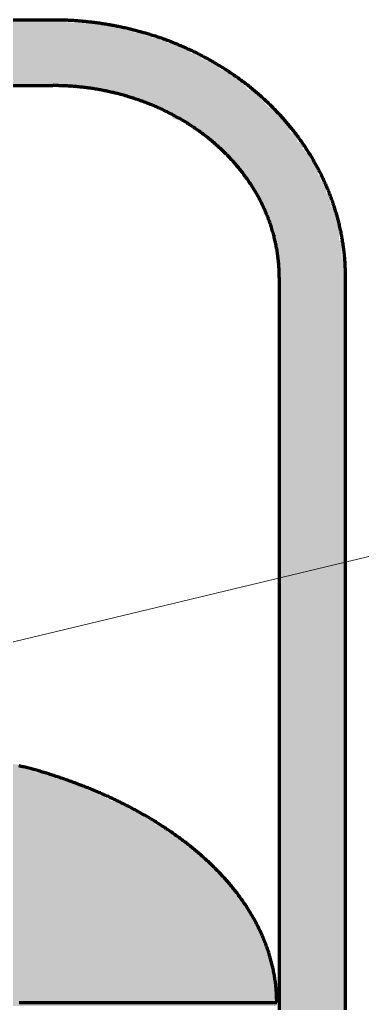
# Model space of a CAD drawing. Header units: millimetres. Extents: x 0 to 2382, y 0 to 420.
# Drawn here: x 2184.09 to 2197.3, y 307.11 to 345 of the extents above; entities that cross this region are included whole.
import ezdxf

# ---------------------------------------------------------------- set-up
doc = ezdxf.new("R2010")
doc.units = ezdxf.units.MM
for name, color, linetype, lineweight in [('01-VISIBLE', 7, 'CONTINUOUS', 70), ('08-FINA', 5, 'CONTINUOUS', 18), ('13-GRAFICA', 30, 'CONTINUOUS', 18)]:
    doc.layers.add(name, color=color, linetype=linetype, lineweight=lineweight)

msp = doc.modelspace()

# ---------------------------------------------------------------- hatches: boundary and pattern name
at = {"layer": '13-GRAFICA', "true_color": 0xb21820}
h = msp.add_hatch(color=7, dxfattribs=at)
h.dxf.hatch_style = 1
h.paths.add_polyline_path([(2159.4, 293.9), (2159.4, 335.8), (2159.5, 335.8), (2159.5, 336.5), (2159.6, 336.5), (2159.6, 337.3), (2159.7, 337.3), (2159.7, 337.6), (2159.8, 337.6), (2159.9, 338.1), (2160, 338.1), (2160, 338.3), (2160.1, 338.3), (2160.1, 338.6), (2160.2, 338.6), (2160.2, 338.8), (2160.3, 338.8), (2160.3, 339), (2160.4, 339), (2160.5, 339.5), (2160.6, 339.5), (2160.7, 339.8), (2161, 340), (2161, 340.2), (2161.2, 340.3), (2161.2, 340.5), (2161.5, 340.7), (2161.5, 340.9), (2161.7, 341), (2161.7, 341.2), (2161.8, 341.2), (2162.1, 341.6), (2162.3, 341.6), (2162.9, 342.3), (2163.1, 342.3), (2163.6, 342.9), (2164.2, 343.1), (2164.3, 343.3), (2164.5, 343.3), (2164.5, 343.4), (2164.7, 343.4), (2164.7, 343.5), (2165.3, 343.7), (2165.4, 343.9), (2165.6, 343.9), (2165.6, 344), (2165.8, 344), (2165.8, 344.1), (2166.2, 344.1), (2166.2, 344.2), (2166.5, 344.2), (2166.5, 344.3), (2166.8, 344.3), (2166.8, 344.4), (2167.1, 344.4), (2167.1, 344.5), (2167.5, 344.5), (2167.5, 344.6), (2167.8, 344.6), (2167.8, 344.7), (2168.1, 344.7), (2168.1, 344.8), (2169.1, 344.8), (2169.1, 344.9), (2170.1, 344.9), (2170.1, 345), (2185.9, 345), (2185.9, 344.9), (2187.9, 344.8), (2187.9, 344.7), (2188.2, 344.7), (2188.2, 344.6), (2188.5, 344.6), (2188.5, 344.5), (2188.9, 344.5), (2188.9, 344.4), (2189.2, 344.4), (2189.2, 344.3), (2189.5, 344.3), (2189.5, 344.2), (2189.8, 344.2), (2189.8, 344.1), (2190.2, 344.1), (2190.2, 344), (2190.6, 343.9), (2190.7, 343.7), (2190.9, 343.7), (2190.9, 343.6), (2191.1, 343.6), (2191.1, 343.5), (2191.7, 343.3), (2191.8, 343.1), (2192.4, 342.9), (2192.9, 342.3), (2193.1, 342.3), (2193.7, 341.6), (2193.9, 341.6), (2193.9, 341.5), (2194.3, 341.2), (2194.3, 341), (2194.5, 340.9), (2194.5, 340.7), (2194.8, 340.5), (2194.8, 340.3), (2195, 340.2), (2195, 340), (2195.1, 340), (2195.1, 339.9), (2195.3, 339.8), (2195.3, 339.6), (2195.5, 339.5), (2195.6, 339), (2195.7, 339), (2195.7, 338.8), (2195.8, 338.8), (2195.8, 338.6), (2195.9, 338.6), (2195.9, 338.3), (2196, 338.3), (2196.1, 337.8), (2196.2, 337.8), (2196.3, 337.3), (2196.4, 337.3), (2196.4, 336.5), (2196.5, 336.5), (2196.5, 335.8), (2196.6, 335.8), (2196.6, 293.9), (2196.4, 293.9), (2196.3, 293.7), (2196.1, 293.7), (2196, 293.5), (2195.8, 293.5), (2195.7, 293.3), (2195.5, 293.3), (2195.4, 293.1), (2195.2, 293.1), (2195.1, 292.9), (2194.9, 292.9), (2194.8, 292.7), (2194.6, 292.7), (2194.6, 292.6), (2194.4, 292.5), (2194.4, 286.5), (2194, 286.5), (2194, 293.1), (2194.1, 293.1), (2194.1, 335.5), (2194, 335.5), (2193.9, 336.8), (2193.8, 336.8), (2193.8, 337), (2193.7, 337), (2193.7, 337.3), (2193.6, 337.3), (2193.6, 337.5), (2193.5, 337.5), (2193.5, 337.8), (2193.4, 337.8), (2193.2, 338.4), (2193, 338.5), (2193, 338.7), (2192.9, 338.7), (2192.9, 338.8), (2192.7, 338.9), (2192.7, 339.1), (2192.4, 339.3), (2192.4, 339.5), (2192.3, 339.5), (2191.8, 340.1), (2191.6, 340.1), (2191.1, 340.7), (2190.9, 340.7), (2190.8, 340.9), (2190.6, 340.9), (2190.6, 341), (2190, 341.2), (2189.9, 341.4), (2189.7, 341.4), (2189.7, 341.5), (2189.5, 341.5), (2189.5, 341.6), (2189.3, 341.6), (2189.3, 341.7), (2189.1, 341.7), (2189.1, 341.8), (2188.7, 341.8), (2188.7, 341.9), (2188.4, 341.9), (2188.4, 342), (2188.1, 342), (2188.1, 342.1), (2187.7, 342.1), (2187.7, 342.2), (2187.4, 342.2), (2187.4, 342.3), (2185.5, 342.4), (2185.5, 342.5), (2170.5, 342.5), (2170.5, 342.4), (2168.6, 342.3), (2168.6, 342.2), (2167.9, 342.1), (2167.9, 342), (2167.6, 342), (2167.6, 341.9), (2167.3, 341.9), (2167.3, 341.8), (2166.9, 341.8), (2166.9, 341.7), (2166.7, 341.7), (2166.7, 341.6), (2166.1, 341.4), (2166, 341.2), (2165.8, 341.2), (2165.8, 341.1), (2165.2, 340.9), (2165.2, 340.8), (2164.9, 340.7), (2164.4, 340.1), (2164.2, 340.1), (2164.2, 340), (2163.6, 339.5), (2163.6, 339.3), (2163.3, 339.1), (2163.3, 338.9), (2163, 338.7), (2163, 338.5), (2162.8, 338.4), (2162.8, 338.2), (2162.7, 338.2), (2162.7, 338), (2162.6, 338), (2162.6, 337.8), (2162.5, 337.8), (2162.5, 337.5), (2162.4, 337.5), (2162.4, 337.3), (2162.3, 337.3), (2162.3, 337), (2162.2, 337), (2162.2, 336.8), (2162.1, 336.8), (2162, 335.5), (2161.9, 335.5), (2161.9, 293.1), (2162, 293.1), (2162, 286.5), (2161.6, 286.5), (2161.6, 292.5), (2161.5, 292.5), (2161.4, 292.7), (2161.2, 292.7), (2161.1, 292.9), (2160.9, 292.9), (2160.8, 293.1), (2160.6, 293.1), (2160.5, 293.3), (2160.3, 293.3), (2160.2, 293.5), (2160, 293.5), (2159.9, 293.7), (2159.7, 293.7), (2159.6, 293.9)])
h = msp.add_hatch(color=7, dxfattribs=at)
h.dxf.hatch_style = 1
h.paths.add_polyline_path([(2162.1, 307.5), (2162.2, 307.5), (2162.2, 307.8), (2162.3, 307.8), (2162.3, 308), (2162.4, 308), (2162.4, 308.3), (2162.5, 308.3), (2162.5, 308.5), (2162.6, 308.5), (2162.6, 308.8), (2162.7, 308.8), (2162.7, 309.1), (2162.8, 309.1), (2162.8, 309.3), (2162.9, 309.3), (2162.9, 309.6), (2163, 309.6), (2163.1, 310), (2163.3, 310.1), (2163.3, 310.3), (2163.5, 310.4), (2163.5, 310.6), (2163.7, 310.7), (2163.7, 310.9), (2163.9, 311), (2163.9, 311.2), (2164.1, 311.3), (2164.1, 311.5), (2164.3, 311.6), (2164.3, 311.8), (2164.5, 311.9), (2164.5, 312.1), (2164.8, 312.2), (2165, 312.5), (2165.2, 312.5), (2165.5, 312.9), (2165.7, 312.9), (2166, 313.3), (2166.2, 313.3), (2166.4, 313.6), (2166.6, 313.6), (2166.9, 314), (2167.1, 314), (2167.4, 314.4), (2167.6, 314.4), (2167.6, 314.5), (2167.8, 314.5), (2167.8, 314.6), (2168.1, 314.6), (2168.1, 314.7), (2168.3, 314.7), (2168.3, 314.8), (2168.6, 314.8), (2168.6, 314.9), (2168.8, 314.9), (2168.8, 315), (2169.1, 315), (2169.1, 315.1), (2169.3, 315.1), (2169.3, 315.2), (2169.6, 315.2), (2169.6, 315.3), (2169.8, 315.3), (2169.8, 315.4), (2170.1, 315.4), (2170.1, 315.5), (2170.3, 315.5), (2170.3, 315.6), (2170.6, 315.6), (2170.6, 315.7), (2171.1, 315.8), (2171.1, 315.9), (2171.3, 315.9), (2171.3, 316), (2171.6, 316), (2171.6, 316.1), (2171.8, 316.1), (2171.8, 316.2), (2172.5, 316.3), (2172.5, 316.4), (2173, 316.4), (2173, 316.5), (2174.1, 316.5), (2174.1, 316.6), (2175.2, 316.6), (2175.2, 316.5), (2177.7, 316.5), (2177.7, 316.6), (2181.6, 316.5), (2181.6, 316.6), (2182.4, 316.6), (2182.4, 316.5), (2182.5, 316.5), (2182.5, 316.6), (2182.7, 316.6), (2182.7, 316.5), (2183.1, 316.5), (2183.1, 316.4), (2184.1, 316.3), (2184.1, 316.2), (2184.4, 316.2), (2184.4, 316.1), (2184.7, 316.1), (2184.7, 316), (2185.1, 316), (2185.1, 315.9), (2185.4, 315.9), (2185.4, 315.8), (2186.3, 315.6), (2186.3, 315.5), (2186.5, 315.5), (2186.5, 315.4), (2186.8, 315.4), (2186.8, 315.3), (2187, 315.3), (2187, 315.2), (2187.2, 315.2), (2187.2, 315.1), (2187.4, 315.1), (2187.4, 315), (2187.6, 315), (2187.6, 314.9), (2187.9, 314.9), (2187.9, 314.8), (2188.1, 314.8), (2188.1, 314.7), (2188.3, 314.7), (2188.3, 314.6), (2188.9, 314.4), (2189, 314.2), (2189.2, 314.2), (2189.3, 314), (2189.7, 313.9), (2189.8, 313.7), (2190, 313.7), (2190.1, 313.5), (2190.3, 313.5), (2190.5, 313.2), (2190.7, 313.2), (2191.5, 312.3), (2191.7, 312.3), (2191.7, 312.2), (2192, 312), (2192, 311.8), (2192.4, 311.5), (2192.4, 311.3), (2192.7, 311.1), (2192.7, 310.9), (2192.9, 310.8), (2193, 310.4), (2193.2, 310.3), (2193.2, 310.1), (2193.3, 310.1), (2193.3, 309.9), (2193.4, 309.9), (2193.4, 309.7), (2193.5, 309.7), (2193.5, 309.4), (2193.6, 309.4), (2193.8, 308.5), (2193.9, 308.5), (2194, 307), (2162, 307), (2162, 307.3), (2162.1, 307.3)])

# ---------------------------------------------------------------- linework, layer by layer
at = {"layer": '01-VISIBLE'}
for p, q in [((2170.63, 345), (2185.37, 345)), ((2170.63, 342.46), (2185.37, 342.46)), ((2194.1, 335.07), (2194.1, 330.462)), ((2196.64, 335.07), (2196.64, 330.462)), ((2194.1, 325.462), (2194.1, 294)), ((2196.64, 325.462), (2196.64, 294))]:
    msp.add_line(p, q, dxfattribs=at)
for points in [[(2185.37, 345), (2185.42, 345), (2185.47, 345), (2185.52, 344.999), (2185.57, 344.998), (2185.62, 344.998), (2185.67, 344.996), (2185.72, 344.995), (2185.77, 344.994), (2185.82, 344.992), (2185.87, 344.99), (2185.92, 344.988), (2185.97, 344.986), (2186.02, 344.983), (2186.07, 344.981), (2186.12, 344.978), (2186.17, 344.975), (2186.22, 344.972), (2186.27, 344.968), (2186.32, 344.965), (2186.37, 344.961), (2186.42, 344.957), (2186.47, 344.953), (2186.52, 344.948), (2186.57, 344.944), (2186.619, 344.939), (2186.669, 344.934), (2186.719, 344.929), (2186.769, 344.923), (2186.819, 344.918), (2186.868, 344.912), (2186.918, 344.906), (2186.968, 344.9), (2187.017, 344.894), (2187.067, 344.887), (2187.117, 344.88), (2187.166, 344.873), (2187.216, 344.866), (2187.265, 344.859), (2187.315, 344.851), (2187.364, 344.844), (2187.414, 344.836), (2187.463, 344.828), (2187.512, 344.819), (2187.562, 344.811), (2187.611, 344.802), (2187.66, 344.793), (2187.709, 344.784), (2187.759, 344.775), (2187.808, 344.765), (2187.857, 344.756), (2187.906, 344.746), (2187.955, 344.736), (2188.004, 344.726), (2188.053, 344.715), (2188.102, 344.704), (2188.151, 344.694), (2188.2, 344.683), (2188.248, 344.671), (2188.297, 344.66), (2188.346, 344.648), (2188.394, 344.636), (2188.443, 344.624), (2188.492, 344.612), (2188.54, 344.6), (2188.589, 344.587), (2188.637, 344.574), (2188.685, 344.561), (2188.734, 344.548), (2188.782, 344.535), (2188.83, 344.521), (2188.878, 344.508), (2188.926, 344.494), (2188.974, 344.479), (2189.022, 344.465), (2189.07, 344.451), (2189.118, 344.436), (2189.166, 344.421), (2189.213, 344.406), (2189.261, 344.391), (2189.309, 344.375), (2189.356, 344.359), (2189.404, 344.343), (2189.451, 344.327), (2189.498, 344.311), (2189.546, 344.295), (2189.593, 344.278), (2189.64, 344.261), (2189.687, 344.244), (2189.734, 344.227), (2189.781, 344.209), (2189.828, 344.192), (2189.875, 344.174), (2189.921, 344.156), (2189.968, 344.138), (2190.015, 344.119), (2190.061, 344.101), (2190.107, 344.082), (2190.154, 344.063), (2190.2, 344.044), (2190.246, 344.024), (2190.292, 344.005), (2190.338, 343.985), (2190.384, 343.965), (2190.43, 343.945), (2190.476, 343.924), (2190.521, 343.904), (2190.567, 343.883), (2190.612, 343.862), (2190.658, 343.841), (2190.703, 343.82), (2190.748, 343.798), (2190.793, 343.777), (2190.838, 343.755), (2190.883, 343.733), (2190.928, 343.711), (2190.973, 343.688), (2191.018, 343.665), (2191.062, 343.643), (2191.107, 343.62), (2191.151, 343.596), (2191.195, 343.573), (2191.239, 343.549), (2191.283, 343.526), (2191.327, 343.502), (2191.371, 343.478), (2191.415, 343.453), (2191.459, 343.429), (2191.502, 343.404), (2191.546, 343.379), (2191.589, 343.354), (2191.632, 343.329), (2191.675, 343.303), (2191.718, 343.278), (2191.761, 343.252), (2191.804, 343.226), (2191.846, 343.199), (2191.889, 343.173), (2191.931, 343.146), (2191.974, 343.12), (2192.016, 343.093), (2192.058, 343.066), (2192.1, 343.038), (2192.142, 343.011), (2192.183, 342.983), (2192.225, 342.955), (2192.266, 342.927), (2192.308, 342.899), (2192.349, 342.87), (2192.39, 342.842), (2192.431, 342.813), (2192.472, 342.784), (2192.512, 342.755), (2192.553, 342.725), (2192.593, 342.696), (2192.633, 342.666), (2192.674, 342.636), (2192.714, 342.606), (2192.753, 342.576), (2192.793, 342.545), (2192.833, 342.514), (2192.872, 342.484), (2192.911, 342.453), (2192.951, 342.421), (2192.99, 342.39), (2193.028, 342.359), (2193.067, 342.327), (2193.106, 342.295), (2193.144, 342.263), (2193.182, 342.231), (2193.221, 342.198), (2193.259, 342.166), (2193.296, 342.133), (2193.334, 342.1), (2193.372, 342.067), (2193.409, 342.033), (2193.446, 342), (2193.483, 341.966), (2193.52, 341.932), (2193.557, 341.898), (2193.593, 341.864), (2193.63, 341.83), (2193.666, 341.795), (2193.702, 341.76), (2193.738, 341.726), (2193.774, 341.69), (2193.809, 341.655), (2193.845, 341.62), (2193.88, 341.584), (2193.915, 341.549), (2193.95, 341.513), (2193.985, 341.477), (2194.019, 341.44), (2194.053, 341.404), (2194.088, 341.367), (2194.122, 341.331), (2194.155, 341.294), (2194.189, 341.257), (2194.223, 341.219), (2194.256, 341.182), (2194.289, 341.144), (2194.322, 341.107), (2194.355, 341.069), (2194.387, 341.031), (2194.419, 340.993), (2194.452, 340.954), (2194.484, 340.916), (2194.515, 340.877), (2194.547, 340.838), (2194.578, 340.799), (2194.61, 340.76), (2194.641, 340.721), (2194.671, 340.681), (2194.702, 340.642), (2194.732, 340.602), (2194.763, 340.562), (2194.793, 340.522), (2194.822, 340.482), (2194.852, 340.441), (2194.881, 340.401), (2194.91, 340.36), (2194.939, 340.319), (2194.968, 340.278), (2194.997, 340.237), (2195.025, 340.196), (2195.053, 340.155), (2195.081, 340.113), (2195.109, 340.071), (2195.136, 340.029), (2195.164, 339.988), (2195.191, 339.945), (2195.218, 339.903), (2195.244, 339.861), (2195.271, 339.818), (2195.297, 339.776), (2195.323, 339.733), (2195.348, 339.69), (2195.374, 339.647), (2195.399, 339.604), (2195.424, 339.56), (2195.449, 339.517), (2195.474, 339.473), (2195.498, 339.429), (2195.522, 339.386), (2195.546, 339.342), (2195.57, 339.297), (2195.593, 339.253), (2195.616, 339.209), (2195.639, 339.164), (2195.662, 339.12), (2195.685, 339.075), (2195.707, 339.03), (2195.729, 338.985), (2195.751, 338.94), (2195.772, 338.895), (2195.793, 338.85), (2195.814, 338.804), (2195.835, 338.759), (2195.856, 338.713), (2195.876, 338.667), (2195.896, 338.621), (2195.916, 338.575), (2195.935, 338.529), (2195.955, 338.483), (2195.974, 338.437), (2195.993, 338.39), (2196.011, 338.344), (2196.029, 338.297), (2196.047, 338.251), (2196.065, 338.204), (2196.083, 338.157), (2196.1, 338.11), (2196.117, 338.063), (2196.134, 338.016), (2196.15, 337.968), (2196.166, 337.921), (2196.182, 337.874), (2196.198, 337.826), (2196.214, 337.779), (2196.229, 337.731), (2196.244, 337.683), (2196.258, 337.635), (2196.273, 337.587), (2196.287, 337.539), (2196.301, 337.491), (2196.314, 337.443), (2196.327, 337.395), (2196.34, 337.346), (2196.353, 337.298), (2196.366, 337.249), (2196.378, 337.201), (2196.39, 337.152), (2196.402, 337.104), (2196.413, 337.055), (2196.424, 337.006), (2196.435, 336.957), (2196.446, 336.908), (2196.456, 336.859), (2196.466, 336.81), (2196.476, 336.761), (2196.485, 336.712), (2196.494, 336.663), (2196.503, 336.614), (2196.512, 336.564), (2196.52, 336.515), (2196.528, 336.465), (2196.536, 336.416), (2196.544, 336.367), (2196.551, 336.317), (2196.558, 336.267), (2196.565, 336.218), (2196.571, 336.168), (2196.577, 336.118), (2196.583, 336.069), (2196.589, 336.019), (2196.594, 335.969), (2196.599, 335.919), (2196.603, 335.87), (2196.608, 335.82), (2196.612, 335.77), (2196.616, 335.72), (2196.619, 335.67), (2196.623, 335.62), (2196.626, 335.57), (2196.628, 335.52), (2196.631, 335.47), (2196.633, 335.42), (2196.635, 335.37), (2196.636, 335.32), (2196.638, 335.27), (2196.639, 335.22), (2196.639, 335.17), (2196.64, 335.12), (2196.64, 335.07)], [(2194.1, 335.07), (2194.1, 335.12), (2194.099, 335.17), (2194.098, 335.22), (2194.097, 335.27), (2194.095, 335.32), (2194.093, 335.37), (2194.09, 335.42), (2194.087, 335.47), (2194.084, 335.52), (2194.08, 335.57), (2194.076, 335.62), (2194.071, 335.67), (2194.066, 335.72), (2194.061, 335.77), (2194.055, 335.82), (2194.049, 335.869), (2194.042, 335.919), (2194.035, 335.969), (2194.027, 336.018), (2194.02, 336.068), (2194.012, 336.117), (2194.003, 336.167), (2193.994, 336.216), (2193.985, 336.265), (2193.975, 336.314), (2193.965, 336.363), (2193.954, 336.412), (2193.943, 336.461), (2193.932, 336.51), (2193.92, 336.559), (2193.908, 336.608), (2193.896, 336.656), (2193.883, 336.705), (2193.87, 336.753), (2193.856, 336.801), (2193.842, 336.849), (2193.828, 336.897), (2193.813, 336.945), (2193.798, 336.993), (2193.783, 337.041), (2193.767, 337.088), (2193.751, 337.136), (2193.734, 337.183), (2193.717, 337.23), (2193.7, 337.277), (2193.682, 337.324), (2193.664, 337.371), (2193.646, 337.418), (2193.627, 337.464), (2193.608, 337.51), (2193.589, 337.557), (2193.569, 337.603), (2193.549, 337.649), (2193.529, 337.694), (2193.508, 337.74), (2193.487, 337.786), (2193.466, 337.831), (2193.444, 337.876), (2193.422, 337.921), (2193.399, 337.966), (2193.377, 338.01), (2193.353, 338.055), (2193.33, 338.099), (2193.306, 338.143), (2193.282, 338.187), (2193.258, 338.231), (2193.233, 338.275), (2193.208, 338.318), (2193.183, 338.362), (2193.157, 338.405), (2193.132, 338.448), (2193.105, 338.49), (2193.079, 338.533), (2193.052, 338.575), (2193.025, 338.617), (2192.998, 338.659), (2192.97, 338.701), (2192.942, 338.743), (2192.914, 338.784), (2192.885, 338.825), (2192.856, 338.866), (2192.827, 338.907), (2192.798, 338.948), (2192.768, 338.988), (2192.738, 339.028), (2192.708, 339.068), (2192.677, 339.108), (2192.647, 339.147), (2192.615, 339.187), (2192.584, 339.226), (2192.553, 339.265), (2192.521, 339.304), (2192.489, 339.342), (2192.456, 339.38), (2192.424, 339.418), (2192.391, 339.456), (2192.358, 339.494), (2192.325, 339.531), (2192.291, 339.569), (2192.257, 339.606), (2192.223, 339.642), (2192.189, 339.679), (2192.154, 339.715), (2192.12, 339.751), (2192.085, 339.787), (2192.049, 339.823), (2192.014, 339.858), (2191.978, 339.894), (2191.942, 339.929), (2191.906, 339.963), (2191.87, 339.998), (2191.834, 340.032), (2191.797, 340.066), (2191.76, 340.1), (2191.723, 340.134), (2191.685, 340.167), (2191.648, 340.2), (2191.61, 340.233), (2191.572, 340.266), (2191.534, 340.298), (2191.495, 340.331), (2191.457, 340.363), (2191.418, 340.394), (2191.379, 340.426), (2191.34, 340.457), (2191.301, 340.488), (2191.261, 340.519), (2191.221, 340.55), (2191.181, 340.58), (2191.141, 340.61), (2191.101, 340.64), (2191.061, 340.67), (2191.02, 340.699), (2190.979, 340.728), (2190.938, 340.757), (2190.897, 340.786), (2190.856, 340.814), (2190.815, 340.842), (2190.773, 340.87), (2190.731, 340.898), (2190.689, 340.926), (2190.647, 340.953), (2190.605, 340.98), (2190.563, 341.007), (2190.52, 341.033), (2190.478, 341.059), (2190.435, 341.085), (2190.392, 341.111), (2190.349, 341.137), (2190.305, 341.162), (2190.262, 341.187), (2190.218, 341.212), (2190.175, 341.237), (2190.131, 341.261), (2190.087, 341.285), (2190.043, 341.309), (2189.999, 341.332), (2189.954, 341.356), (2189.91, 341.379), (2189.865, 341.402), (2189.821, 341.424), (2189.776, 341.447), (2189.731, 341.469), (2189.686, 341.491), (2189.641, 341.513), (2189.595, 341.534), (2189.55, 341.555), (2189.504, 341.576), (2189.459, 341.597), (2189.413, 341.617), (2189.367, 341.637), (2189.321, 341.657), (2189.275, 341.677), (2189.229, 341.697), (2189.182, 341.716), (2189.136, 341.735), (2189.09, 341.753), (2189.043, 341.772), (2188.996, 341.79), (2188.95, 341.808), (2188.903, 341.826), (2188.856, 341.843), (2188.809, 341.861), (2188.762, 341.878), (2188.714, 341.894), (2188.667, 341.911), (2188.62, 341.927), (2188.572, 341.943), (2188.525, 341.959), (2188.477, 341.975), (2188.429, 341.99), (2188.381, 342.005), (2188.333, 342.02), (2188.286, 342.034), (2188.238, 342.049), (2188.189, 342.063), (2188.141, 342.077), (2188.093, 342.09), (2188.045, 342.103), (2187.996, 342.117), (2187.948, 342.129), (2187.899, 342.142), (2187.851, 342.154), (2187.802, 342.166), (2187.753, 342.178), (2187.705, 342.19), (2187.656, 342.201), (2187.607, 342.212), (2187.558, 342.223), (2187.509, 342.234), (2187.46, 342.244), (2187.411, 342.255), (2187.362, 342.264), (2187.313, 342.274), (2187.263, 342.283), (2187.214, 342.293), (2187.165, 342.302), (2187.116, 342.31), (2187.066, 342.319), (2187.017, 342.327), (2186.967, 342.335), (2186.918, 342.343), (2186.868, 342.35), (2186.819, 342.357), (2186.769, 342.364), (2186.719, 342.371), (2186.67, 342.377), (2186.62, 342.384), (2186.57, 342.39), (2186.52, 342.395), (2186.47, 342.401), (2186.421, 342.406), (2186.371, 342.411), (2186.321, 342.416), (2186.271, 342.42), (2186.221, 342.425), (2186.171, 342.429), (2186.121, 342.433), (2186.071, 342.436), (2186.021, 342.439), (2185.971, 342.442), (2185.921, 342.445), (2185.871, 342.448), (2185.821, 342.45), (2185.771, 342.452), (2185.721, 342.454), (2185.671, 342.456), (2185.621, 342.457), (2185.57, 342.458), (2185.52, 342.459), (2185.47, 342.46), (2185.42, 342.46), (2185.37, 342.46)], [(2194.1, 330.462), (2194.1, 330.412), (2194.1, 330.362), (2194.1, 330.312), (2194.1, 330.262), (2194.1, 330.212), (2194.1, 330.162), (2194.1, 330.112), (2194.1, 330.062), (2194.1, 330.012), (2194.1, 329.962), (2194.1, 329.912), (2194.1, 329.862), (2194.1, 329.812), (2194.1, 329.762), (2194.1, 329.712), (2194.1, 329.662), (2194.1, 329.612), (2194.1, 329.562), (2194.1, 329.512), (2194.1, 329.462), (2194.1, 329.412), (2194.1, 329.362), (2194.1, 329.312), (2194.1, 329.262), (2194.1, 329.212), (2194.1, 329.162), (2194.1, 329.112), (2194.1, 329.062), (2194.1, 329.012), (2194.1, 328.962), (2194.1, 328.912), (2194.1, 328.862), (2194.1, 328.812), (2194.1, 328.762), (2194.1, 328.712), (2194.1, 328.662), (2194.1, 328.612), (2194.1, 328.562), (2194.1, 328.512), (2194.1, 328.462), (2194.1, 328.412), (2194.1, 328.362), (2194.1, 328.312), (2194.1, 328.262), (2194.1, 328.212), (2194.1, 328.162), (2194.1, 328.112), (2194.1, 328.062), (2194.1, 328.012), (2194.1, 327.962), (2194.1, 327.912), (2194.1, 327.862), (2194.1, 327.812), (2194.1, 327.762), (2194.1, 327.712), (2194.1, 327.662), (2194.1, 327.612), (2194.1, 327.562), (2194.1, 327.512), (2194.1, 327.462), (2194.1, 327.412), (2194.1, 327.362), (2194.1, 327.312), (2194.1, 327.262), (2194.1, 327.212), (2194.1, 327.162), (2194.1, 327.112), (2194.1, 327.062), (2194.1, 327.012), (2194.1, 326.962), (2194.1, 326.912), (2194.1, 326.862), (2194.1, 326.812), (2194.1, 326.762), (2194.1, 326.712), (2194.1, 326.662), (2194.1, 326.612), (2194.1, 326.562), (2194.1, 326.512), (2194.1, 326.462), (2194.1, 326.412), (2194.1, 326.362), (2194.1, 326.312), (2194.1, 326.262), (2194.1, 326.212), (2194.1, 326.162), (2194.1, 326.112), (2194.1, 326.062), (2194.1, 326.012), (2194.1, 325.962), (2194.1, 325.912), (2194.1, 325.862), (2194.1, 325.812), (2194.1, 325.762), (2194.1, 325.712), (2194.1, 325.662), (2194.1, 325.612), (2194.1, 325.562), (2194.1, 325.512), (2194.1, 325.462)], [(2196.64, 330.462), (2196.64, 330.412), (2196.64, 330.362), (2196.64, 330.312), (2196.64, 330.262), (2196.64, 330.212), (2196.64, 330.162), (2196.64, 330.112), (2196.64, 330.062), (2196.64, 330.012), (2196.64, 329.962), (2196.64, 329.912), (2196.64, 329.862), (2196.64, 329.812), (2196.64, 329.762), (2196.64, 329.712), (2196.64, 329.662), (2196.64, 329.612), (2196.64, 329.562), (2196.64, 329.512), (2196.64, 329.462), (2196.64, 329.412), (2196.64, 329.362), (2196.64, 329.312), (2196.64, 329.262), (2196.64, 329.212), (2196.64, 329.162), (2196.64, 329.112), (2196.64, 329.062), (2196.64, 329.012), (2196.64, 328.962), (2196.64, 328.912), (2196.64, 328.862), (2196.64, 328.812), (2196.64, 328.762), (2196.64, 328.712), (2196.64, 328.662), (2196.64, 328.612), (2196.64, 328.562), (2196.64, 328.512), (2196.64, 328.462), (2196.64, 328.412), (2196.64, 328.362), (2196.64, 328.312), (2196.64, 328.262), (2196.64, 328.212), (2196.64, 328.162), (2196.64, 328.112), (2196.64, 328.062), (2196.64, 328.012), (2196.64, 327.962), (2196.64, 327.912), (2196.64, 327.862), (2196.64, 327.812), (2196.64, 327.762), (2196.64, 327.712), (2196.64, 327.662), (2196.64, 327.612), (2196.64, 327.562), (2196.64, 327.512), (2196.64, 327.462), (2196.64, 327.412), (2196.64, 327.362), (2196.64, 327.312), (2196.64, 327.262), (2196.64, 327.212), (2196.64, 327.162), (2196.64, 327.112), (2196.64, 327.062), (2196.64, 327.012), (2196.64, 326.962), (2196.64, 326.912), (2196.64, 326.862), (2196.64, 326.812), (2196.64, 326.762), (2196.64, 326.712), (2196.64, 326.662), (2196.64, 326.612), (2196.64, 326.562), (2196.64, 326.512), (2196.64, 326.462), (2196.64, 326.412), (2196.64, 326.362), (2196.64, 326.312), (2196.64, 326.262), (2196.64, 326.212), (2196.64, 326.162), (2196.64, 326.112), (2196.64, 326.062), (2196.64, 326.012), (2196.64, 325.962), (2196.64, 325.912), (2196.64, 325.862), (2196.64, 325.812), (2196.64, 325.762), (2196.64, 325.712), (2196.64, 325.662), (2196.64, 325.612), (2196.64, 325.562), (2196.64, 325.512), (2196.64, 325.462)], [(2194, 307.14), (2194, 307.19), (2193.999, 307.24), (2193.998, 307.29), (2193.997, 307.34), (2193.995, 307.39), (2193.993, 307.44), (2193.99, 307.49), (2193.987, 307.54), (2193.983, 307.59), (2193.979, 307.64), (2193.975, 307.69), (2193.97, 307.74), (2193.965, 307.79), (2193.96, 307.84), (2193.954, 307.89), (2193.947, 307.939), (2193.941, 307.989), (2193.933, 308.038), (2193.926, 308.088), (2193.918, 308.137), (2193.91, 308.187), (2193.901, 308.236), (2193.892, 308.285), (2193.882, 308.335), (2193.872, 308.384), (2193.862, 308.433), (2193.851, 308.482), (2193.84, 308.53), (2193.829, 308.579), (2193.817, 308.628), (2193.805, 308.676), (2193.792, 308.725), (2193.779, 308.773), (2193.766, 308.822), (2193.752, 308.87), (2193.738, 308.918), (2193.723, 308.966), (2193.708, 309.014), (2193.693, 309.061), (2193.678, 309.109), (2193.662, 309.157), (2193.646, 309.204), (2193.629, 309.251), (2193.612, 309.298), (2193.595, 309.345), (2193.577, 309.392), (2193.559, 309.439), (2193.541, 309.486), (2193.522, 309.532), (2193.503, 309.578), (2193.484, 309.625), (2193.464, 309.671), (2193.444, 309.717), (2193.424, 309.762), (2193.403, 309.808), (2193.382, 309.854), (2193.361, 309.899), (2193.339, 309.944), (2193.317, 309.989), (2193.295, 310.034), (2193.273, 310.079), (2193.25, 310.123), (2193.227, 310.168), (2193.203, 310.212), (2193.18, 310.256), (2193.156, 310.3), (2193.132, 310.344), (2193.107, 310.388), (2193.082, 310.431), (2193.057, 310.475), (2193.032, 310.518), (2193.006, 310.561), (2192.98, 310.604), (2192.954, 310.647), (2192.928, 310.689), (2192.901, 310.731), (2192.874, 310.774), (2192.847, 310.816), (2192.819, 310.858), (2192.791, 310.899), (2192.763, 310.941), (2192.735, 310.982), (2192.707, 311.023), (2192.678, 311.064), (2192.649, 311.105), (2192.62, 311.146), (2192.59, 311.187), (2192.561, 311.227), (2192.531, 311.267), (2192.501, 311.307), (2192.47, 311.347), (2192.44, 311.387), (2192.409, 311.426), (2192.378, 311.466), (2192.347, 311.505), (2192.315, 311.544), (2192.284, 311.583), (2192.252, 311.621), (2192.22, 311.66), (2192.188, 311.698), (2192.155, 311.736), (2192.123, 311.774), (2192.09, 311.812), (2192.057, 311.85), (2192.023, 311.887), (2191.99, 311.925), (2191.956, 311.962), (2191.923, 311.999), (2191.889, 312.035), (2191.854, 312.072), (2191.82, 312.109), (2191.786, 312.145), (2191.751, 312.181), (2191.716, 312.217), (2191.681, 312.253), (2191.646, 312.288), (2191.61, 312.324), (2191.575, 312.359), (2191.539, 312.394), (2191.503, 312.429), (2191.467, 312.464), (2191.431, 312.499), (2191.395, 312.533), (2191.358, 312.567), (2191.321, 312.601), (2191.285, 312.635), (2191.248, 312.669), (2191.21, 312.703), (2191.173, 312.736), (2191.136, 312.77), (2191.098, 312.803), (2191.06, 312.836), (2191.023, 312.869), (2190.985, 312.901), (2190.946, 312.934), (2190.908, 312.966), (2190.87, 312.998), (2190.831, 313.03), (2190.793, 313.062), (2190.754, 313.094), (2190.715, 313.125), (2190.676, 313.157), (2190.637, 313.188), (2190.597, 313.219), (2190.558, 313.25), (2190.518, 313.281), (2190.479, 313.311), (2190.439, 313.342), (2190.399, 313.372), (2190.359, 313.402), (2190.319, 313.432), (2190.279, 313.462), (2190.238, 313.491), (2190.198, 313.521), (2190.157, 313.55), (2190.116, 313.579), (2190.076, 313.609), (2190.035, 313.637), (2189.994, 313.666), (2189.953, 313.695), (2189.911, 313.723), (2189.87, 313.752), (2189.829, 313.78), (2189.787, 313.808), (2189.745, 313.836), (2189.704, 313.863), (2189.662, 313.891), (2189.62, 313.918), (2189.578, 313.945), (2189.536, 313.973), (2189.494, 314), (2189.451, 314.026), (2189.409, 314.053), (2189.366, 314.08), (2189.324, 314.106), (2189.281, 314.132), (2189.238, 314.158), (2189.195, 314.184), (2189.153, 314.21), (2189.11, 314.236), (2189.066, 314.261), (2189.023, 314.287), (2188.98, 314.312), (2188.937, 314.337), (2188.893, 314.362), (2188.85, 314.387), (2188.806, 314.411), (2188.762, 314.436), (2188.719, 314.46), (2188.675, 314.485), (2188.631, 314.509), (2188.587, 314.533), (2188.543, 314.557), (2188.499, 314.58), (2188.455, 314.604), (2188.41, 314.627), (2188.366, 314.651), (2188.322, 314.674), (2188.277, 314.697), (2188.233, 314.72), (2188.188, 314.743), (2188.143, 314.765), (2188.099, 314.788), (2188.054, 314.81), (2188.009, 314.832), (2187.964, 314.855), (2187.919, 314.877), (2187.874, 314.899), (2187.829, 314.92), (2187.784, 314.942), (2187.738, 314.963), (2187.693, 314.985), (2187.648, 315.006), (2187.602, 315.027), (2187.557, 315.048), (2187.511, 315.069), (2187.466, 315.09), (2187.42, 315.11), (2187.374, 315.131), (2187.328, 315.151), (2187.283, 315.171), (2187.237, 315.192), (2187.191, 315.211), (2187.145, 315.231), (2187.099, 315.251), (2187.053, 315.271), (2187.006, 315.29), (2186.96, 315.309), (2186.914, 315.328), (2186.867, 315.347), (2186.821, 315.366), (2186.775, 315.385), (2186.728, 315.404), (2186.682, 315.422), (2186.635, 315.44), (2186.588, 315.459), (2186.542, 315.477), (2186.495, 315.495), (2186.448, 315.513), (2186.401, 315.53), (2186.354, 315.548), (2186.307, 315.566), (2186.26, 315.583), (2186.213, 315.6), (2186.166, 315.618), (2186.119, 315.635), (2186.072, 315.652), (2186.025, 315.669), (2185.978, 315.686), (2185.931, 315.702), (2185.883, 315.719), (2185.836, 315.736), (2185.789, 315.752), (2185.742, 315.769), (2185.694, 315.785), (2185.647, 315.801), (2185.599, 315.817), (2185.552, 315.833), (2185.505, 315.849), (2185.457, 315.865), (2185.409, 315.881), (2185.362, 315.897), (2185.314, 315.912), (2185.267, 315.928), (2185.219, 315.943), (2185.171, 315.958), (2185.123, 315.973), (2185.075, 315.987), (2185.027, 316.002), (2184.979, 316.016), (2184.931, 316.03), (2184.883, 316.045), (2184.835, 316.058), (2184.787, 316.072), (2184.739, 316.086), (2184.69, 316.099), (2184.642, 316.112), (2184.594, 316.125), (2184.545, 316.138), (2184.497, 316.151), (2184.448, 316.163), (2184.4, 316.176), (2184.351, 316.188), (2184.303, 316.2), (2184.254, 316.212), (2184.205, 316.224), (2184.157, 316.236), (2184.108, 316.248), (2184.059, 316.26)], [(2184.08, 307.14), (2184.16, 307.14), (2184.24, 307.14), (2184.32, 307.14), (2184.4, 307.14), (2184.48, 307.14), (2184.56, 307.14), (2184.64, 307.14), (2184.72, 307.14), (2184.8, 307.14), (2184.88, 307.14), (2184.96, 307.14), (2185.04, 307.14), (2185.12, 307.14), (2185.2, 307.14), (2185.28, 307.14), (2185.36, 307.14), (2185.44, 307.14), (2185.52, 307.14), (2185.6, 307.14), (2185.68, 307.14), (2185.76, 307.14), (2185.84, 307.14), (2185.92, 307.14), (2186, 307.14), (2186.08, 307.14), (2186.16, 307.14), (2186.24, 307.14), (2186.32, 307.14), (2186.4, 307.14), (2186.48, 307.14), (2186.56, 307.14), (2186.64, 307.14), (2186.72, 307.14), (2186.8, 307.14), (2186.88, 307.14), (2186.96, 307.14), (2187.04, 307.14), (2187.12, 307.14), (2187.2, 307.14), (2187.28, 307.14), (2187.36, 307.14), (2187.44, 307.14), (2187.52, 307.14), (2187.6, 307.14), (2187.68, 307.14), (2187.76, 307.14), (2187.84, 307.14), (2187.92, 307.14), (2188, 307.14), (2188.08, 307.14), (2188.16, 307.14), (2188.24, 307.14), (2188.32, 307.14), (2188.4, 307.14), (2188.48, 307.14), (2188.56, 307.14), (2188.64, 307.14), (2188.72, 307.14), (2188.8, 307.14), (2188.88, 307.14), (2188.96, 307.14), (2189.04, 307.14), (2189.12, 307.14), (2189.2, 307.14), (2189.28, 307.14), (2189.36, 307.14), (2189.44, 307.14), (2189.52, 307.14), (2189.6, 307.14), (2189.68, 307.14), (2189.76, 307.14), (2189.84, 307.14), (2189.92, 307.14), (2190, 307.14), (2190.08, 307.14), (2190.16, 307.14), (2190.24, 307.14), (2190.32, 307.14), (2190.4, 307.14), (2190.48, 307.14), (2190.56, 307.14), (2190.64, 307.14), (2190.72, 307.14), (2190.8, 307.14), (2190.88, 307.14), (2190.96, 307.14), (2191.04, 307.14), (2191.12, 307.14), (2191.2, 307.14), (2191.28, 307.14), (2191.36, 307.14), (2191.44, 307.14), (2191.52, 307.14), (2191.6, 307.14), (2191.68, 307.14), (2191.76, 307.14), (2191.84, 307.14), (2191.92, 307.14), (2192, 307.14), (2192.08, 307.14), (2192.16, 307.14), (2192.24, 307.14), (2192.32, 307.14), (2192.4, 307.14), (2192.48, 307.14), (2192.56, 307.14), (2192.64, 307.14), (2192.72, 307.14), (2192.8, 307.14), (2192.88, 307.14), (2192.96, 307.14), (2193.04, 307.14), (2193.12, 307.14), (2193.2, 307.14), (2193.28, 307.14), (2193.36, 307.14), (2193.44, 307.14), (2193.52, 307.14), (2193.6, 307.14), (2193.68, 307.14), (2193.76, 307.14), (2193.84, 307.14), (2193.92, 307.14), (2194, 307.14)]]:
    msp.add_lwpolyline(points, dxfattribs=at)
at = {"layer": '08-FINA'}
msp.add_line((2181.189, 320.395), (2200, 324.904), dxfattribs=at)

doc.saveas('drawing.dxf')
